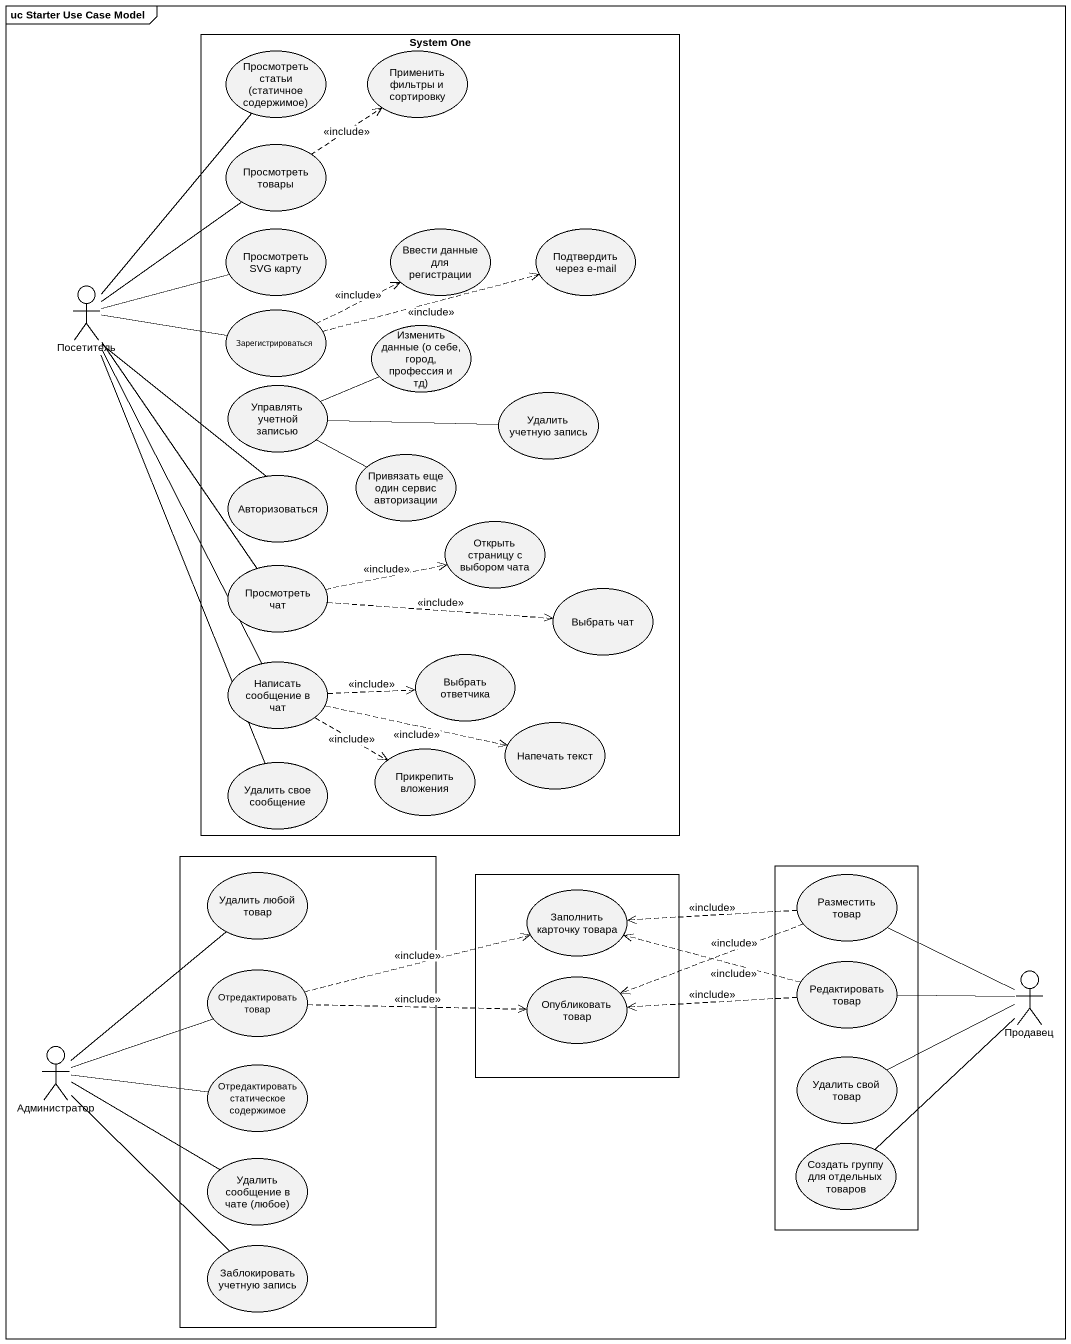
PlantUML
@startuml
mainframe uc Starter Use Case Model
rectangle "System One" as System_One {
  usecase "Просмотреть статьи (статичное содержимое)" as Просмотреть_статьи
  usecase "Применить фильтры и сортировку" as Применить_фильтры_и
  usecase "Просмотреть товары" as Просмотреть_товары
  usecase "Просмотреть SVG карту" as Просмотреть_SVG_карту
  usecase "Ввести данные для регистрации" as Ввести_данные_для
  usecase "Подтвердить через e-mail" as Подтвердить_через_e_mail
  usecase Зарегистрироваться
  usecase "Изменить данные (о себе, город, профессия и тд)" as Изменить_данные_о_себе
  usecase "Управлять учетной записью" as Управлять_учетной_записью
  usecase "Удалить учетную запись" as Удалить_учетную_запись
  usecase "Привязать еще один сервис авторизации" as Привязать_еще_один_сервис
  usecase Авторизоваться
  usecase "Открыть страницу с выбором чата" as Открыть_страницу_с_выбором
  usecase "Просмотреть чат" as Просмотреть_чат
  usecase "Выбрать чат" as Выбрать_чат
  usecase "Написать сообщение в чат" as Написать_сообщение_в_чат
  usecase "Выбрать ответчика" as Выбрать_ответчика
  usecase "Напечать текст" as Напечать_текст
  usecase "Удалить свое сообщение" as Удалить_свое_сообщение
  usecase "Прикрепить вложения" as Прикрепить_вложения
}
actor Посетитель
rectangle " " as rectangle1 {
  usecase "Удалить любой товар" as Удалить_любой_товар
  usecase "Отредактировать товар" as Отредактировать_товар
  usecase "Отредактировать статическое содержимое" as Отредактировать_статическое
  usecase "Удалить сообщение в чате (любое)" as Удалить_сообщение_в_чате
  usecase "Заблокировать учетную запись" as Заблокировать_учетную_запись
}
rectangle " " as rectangle2 {
  usecase "Заполнить карточку товара" as Заполнить_карточку_товара
  usecase "Опубликовать товар" as Опубликовать_товар
}
rectangle " " as rectangle3 {
  usecase "Разместить товар" as Разместить_товар
  usecase "Редактировать товар" as Редактировать_товар
  usecase "Удалить свой товар" as Удалить_свой_товар
  usecase "Создать группу для отдельных товаров" as Создать_группу_для
}
actor Продавец
actor Администратор
Просмотреть_товары .up.> Применить_фильтры_и : <<include>>
Посетитель -up- Просмотреть_статьи
Посетитель -up- Просмотреть_товары
Посетитель -right- Просмотреть_SVG_карту
Посетитель -right- Зарегистрироваться
Посетитель -- Авторизоваться
Посетитель -- Просмотреть_чат
Посетитель -- Написать_сообщение_в_чат
Посетитель -- Удалить_свое_сообщение
Зарегистрироваться .right.> Ввести_данные_для : <<include>>
Зарегистрироваться .right.> Подтвердить_через_e_mail : <<include>>
Управлять_учетной_записью -right- Изменить_данные_о_себе
Управлять_учетной_записью -right- Удалить_учетную_запись
Управлять_учетной_записью -right- Привязать_еще_один_сервис
Просмотреть_чат .right.> Открыть_страницу_с_выбором : <<include>>
Просмотреть_чат .right.> Выбрать_чат : <<include>>
Написать_сообщение_в_чат .right.> Выбрать_ответчика : <<include>>
Написать_сообщение_в_чат .right.> Напечать_текст : <<include>>
Написать_сообщение_в_чат .right.> Прикрепить_вложения : <<include>>
Разместить_товар .left.> Заполнить_карточку_товара : <<include>>
Разместить_товар .left.> Опубликовать_товар : <<include>>
Отредактировать_товар .right.> Заполнить_карточку_товара : <<include>>
Отредактировать_товар .right.> Опубликовать_товар : <<include>>
Редактировать_товар .left.> Заполнить_карточку_товара : <<include>>
Редактировать_товар .left.> Опубликовать_товар : <<include>>
Продавец -left- Разместить_товар
Продавец -left- Редактировать_товар
Продавец -left- Удалить_свой_товар
Продавец -- Создать_группу_для
Администратор -up- Удалить_любой_товар
Администратор -right- Отредактировать_товар
Администратор -right- Отредактировать_статическое
Администратор -right- Удалить_сообщение_в_чате
Администратор -- Заблокировать_учетную_запись
@enduml
